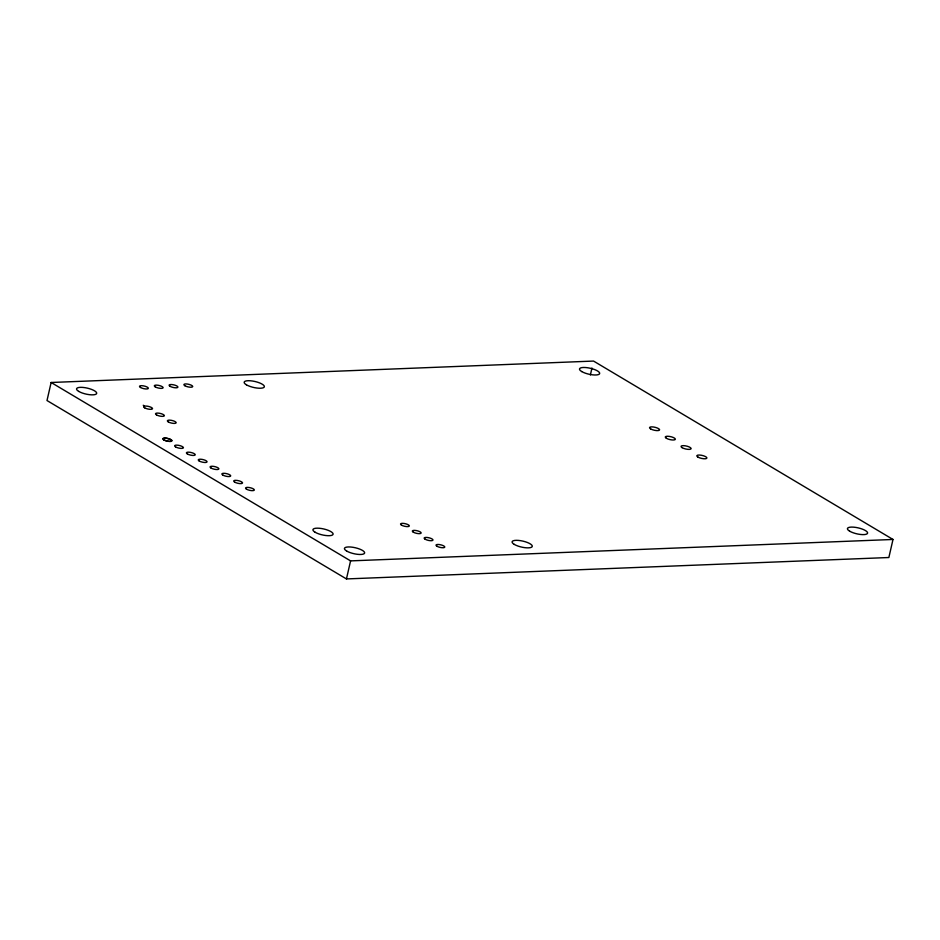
<?xml version="1.0" encoding="UTF-8"?>
<svg xmlns="http://www.w3.org/2000/svg" width="940" height="940" viewBox="0 0 940 940"><rect width="100%" height="100%" fill="white"/><g stroke="black" fill="none" stroke-linecap="round" stroke-linejoin="round"><path stroke-width="1.41" d="M51.136 382.486L47 400.534L346.449 578.934L888.864 557.514L893 539.466L593.551 361.066L51.136 382.486L350.573 560.886L893 539.466M346.449 578.934L350.573 560.886M590.379 374.954L591.965 368.01M171.738 441.177A4.524 1.339 12.9 0 1 164.712 440.237A4.524 1.339 12.9 0 1 165.511 438.181A4.524 1.339 12.9 0 1 171.996 440.519M143.244 405.246A4.524 1.339 12.9 0 1 143.902 406.738M78.725 391.404A10.34 3.055 12.9 0 0 96.021 394.189A10.34 3.055 12.9 0 0 85.105 387.691A10.34 3.055 12.9 0 0 78.725 391.404M581.707 371.547A10.34 3.055 12.9 0 0 598.991 374.332A10.34 3.055 12.9 0 0 588.076 367.822A10.34 3.055 12.9 0 0 581.707 371.547M346.649 551.028A10.34 3.055 12.9 0 0 363.945 553.813A10.34 3.055 12.9 0 0 353.029 547.303A10.34 3.055 12.9 0 0 346.649 551.028M315.135 532.252A10.34 3.055 12.9 0 0 332.431 535.036A10.34 3.055 12.9 0 0 321.504 528.527A10.34 3.055 12.9 0 0 315.135 532.252M849.631 531.171A10.34 3.055 12.9 0 0 866.915 533.955A10.34 3.055 12.9 0 0 855.999 527.446A10.34 3.055 12.9 0 0 849.631 531.171M246.386 384.789A10.34 3.055 12.9 0 0 263.682 387.574A10.34 3.055 12.9 0 0 252.766 381.064A10.34 3.055 12.9 0 0 246.386 384.789M514.309 544.413A10.34 3.055 12.9 0 0 531.605 547.197A10.34 3.055 12.9 0 0 520.689 540.688A10.34 3.055 12.9 0 0 514.309 544.413M650.621 428.899A5.17 1.528 12.9 0 0 659.269 430.285A5.17 1.528 12.9 0 0 653.805 427.042A5.17 1.528 12.9 0 0 650.621 428.899M666.378 438.287A5.17 1.528 12.9 0 0 675.026 439.673A5.17 1.528 12.9 0 0 669.574 436.43A5.17 1.528 12.9 0 0 666.378 438.287M682.146 447.675A5.17 1.528 12.9 0 0 690.794 449.073A5.17 1.528 12.9 0 0 685.331 445.819A5.17 1.528 12.9 0 0 682.146 447.675M697.903 457.063A5.17 1.528 12.9 0 0 706.551 458.462A5.17 1.528 12.9 0 0 701.087 455.207A5.17 1.528 12.9 0 0 697.903 457.063M436.936 546.234A4.524 1.339 12.9 0 0 444.503 547.456A4.524 1.339 12.9 0 0 439.72 544.613A4.524 1.339 12.9 0 0 436.936 546.234M425.115 539.196A4.524 1.339 12.9 0 0 432.682 540.418A4.524 1.339 12.9 0 0 427.9 537.562A4.524 1.339 12.9 0 0 425.115 539.196M413.295 532.158A4.524 1.339 12.9 0 0 420.862 533.368A4.524 1.339 12.9 0 0 416.079 530.524A4.524 1.339 12.9 0 0 413.295 532.158M401.474 525.107A4.524 1.339 12.9 0 0 409.041 526.33A4.524 1.339 12.9 0 0 404.259 523.486A4.524 1.339 12.9 0 0 401.474 525.107M144.666 407.831A4.524 1.339 12.9 0 0 152.233 409.041A4.524 1.339 12.9 0 0 147.463 406.197A4.524 1.339 12.9 0 0 144.666 407.831M156.487 414.869A4.524 1.339 12.9 0 0 164.054 416.091A4.524 1.339 12.9 0 0 159.283 413.236A4.524 1.339 12.9 0 0 156.487 414.869M168.307 421.907A4.524 1.339 12.9 0 0 175.874 423.129A4.524 1.339 12.9 0 0 171.104 420.286A4.524 1.339 12.9 0 0 168.307 421.907M184.851 385.717A4.524 1.339 12.9 0 0 192.418 386.939A4.524 1.339 12.9 0 0 187.636 384.084A4.524 1.339 12.9 0 0 184.851 385.717M170.058 386.305A4.524 1.339 12.9 0 0 177.625 387.515A4.524 1.339 12.9 0 0 172.843 384.672A4.524 1.339 12.9 0 0 170.058 386.305M155.264 386.88A4.524 1.339 12.9 0 0 162.832 388.103A4.524 1.339 12.9 0 0 158.049 385.259A4.524 1.339 12.9 0 0 155.264 386.88M140.471 387.468A4.524 1.339 12.9 0 0 148.038 388.69A4.524 1.339 12.9 0 0 143.256 385.835A4.524 1.339 12.9 0 0 140.471 387.468M246.48 489.153A4.524 1.339 12.9 0 0 254.047 490.375A4.524 1.339 12.9 0 0 249.264 487.531A4.524 1.339 12.9 0 0 246.48 489.153M234.659 482.114A4.524 1.339 12.9 0 0 242.226 483.336A4.524 1.339 12.9 0 0 237.444 480.481A4.524 1.339 12.9 0 0 234.659 482.114M222.839 475.076A4.524 1.339 12.9 0 0 230.406 476.286A4.524 1.339 12.9 0 0 225.624 473.443A4.524 1.339 12.9 0 0 222.839 475.076M211.018 468.026A4.524 1.339 12.9 0 0 218.585 469.248A4.524 1.339 12.9 0 0 213.815 466.405A4.524 1.339 12.9 0 0 211.018 468.026M199.198 460.988A4.524 1.339 12.9 0 0 206.765 462.21A4.524 1.339 12.9 0 0 201.994 459.366A4.524 1.339 12.9 0 0 199.198 460.988M187.377 453.95A4.524 1.339 12.9 0 0 194.944 455.16A4.524 1.339 12.9 0 0 190.174 452.316A4.524 1.339 12.9 0 0 187.377 453.95M175.557 446.899A4.524 1.339 12.9 0 0 183.124 448.122A4.524 1.339 12.9 0 0 178.353 445.278A4.524 1.339 12.9 0 0 175.557 446.899M163.736 439.861A4.524 1.339 12.9 0 0 171.303 441.083A4.524 1.339 12.9 0 0 166.533 438.24A4.524 1.339 12.9 0 0 163.736 439.861"/></g></svg>
